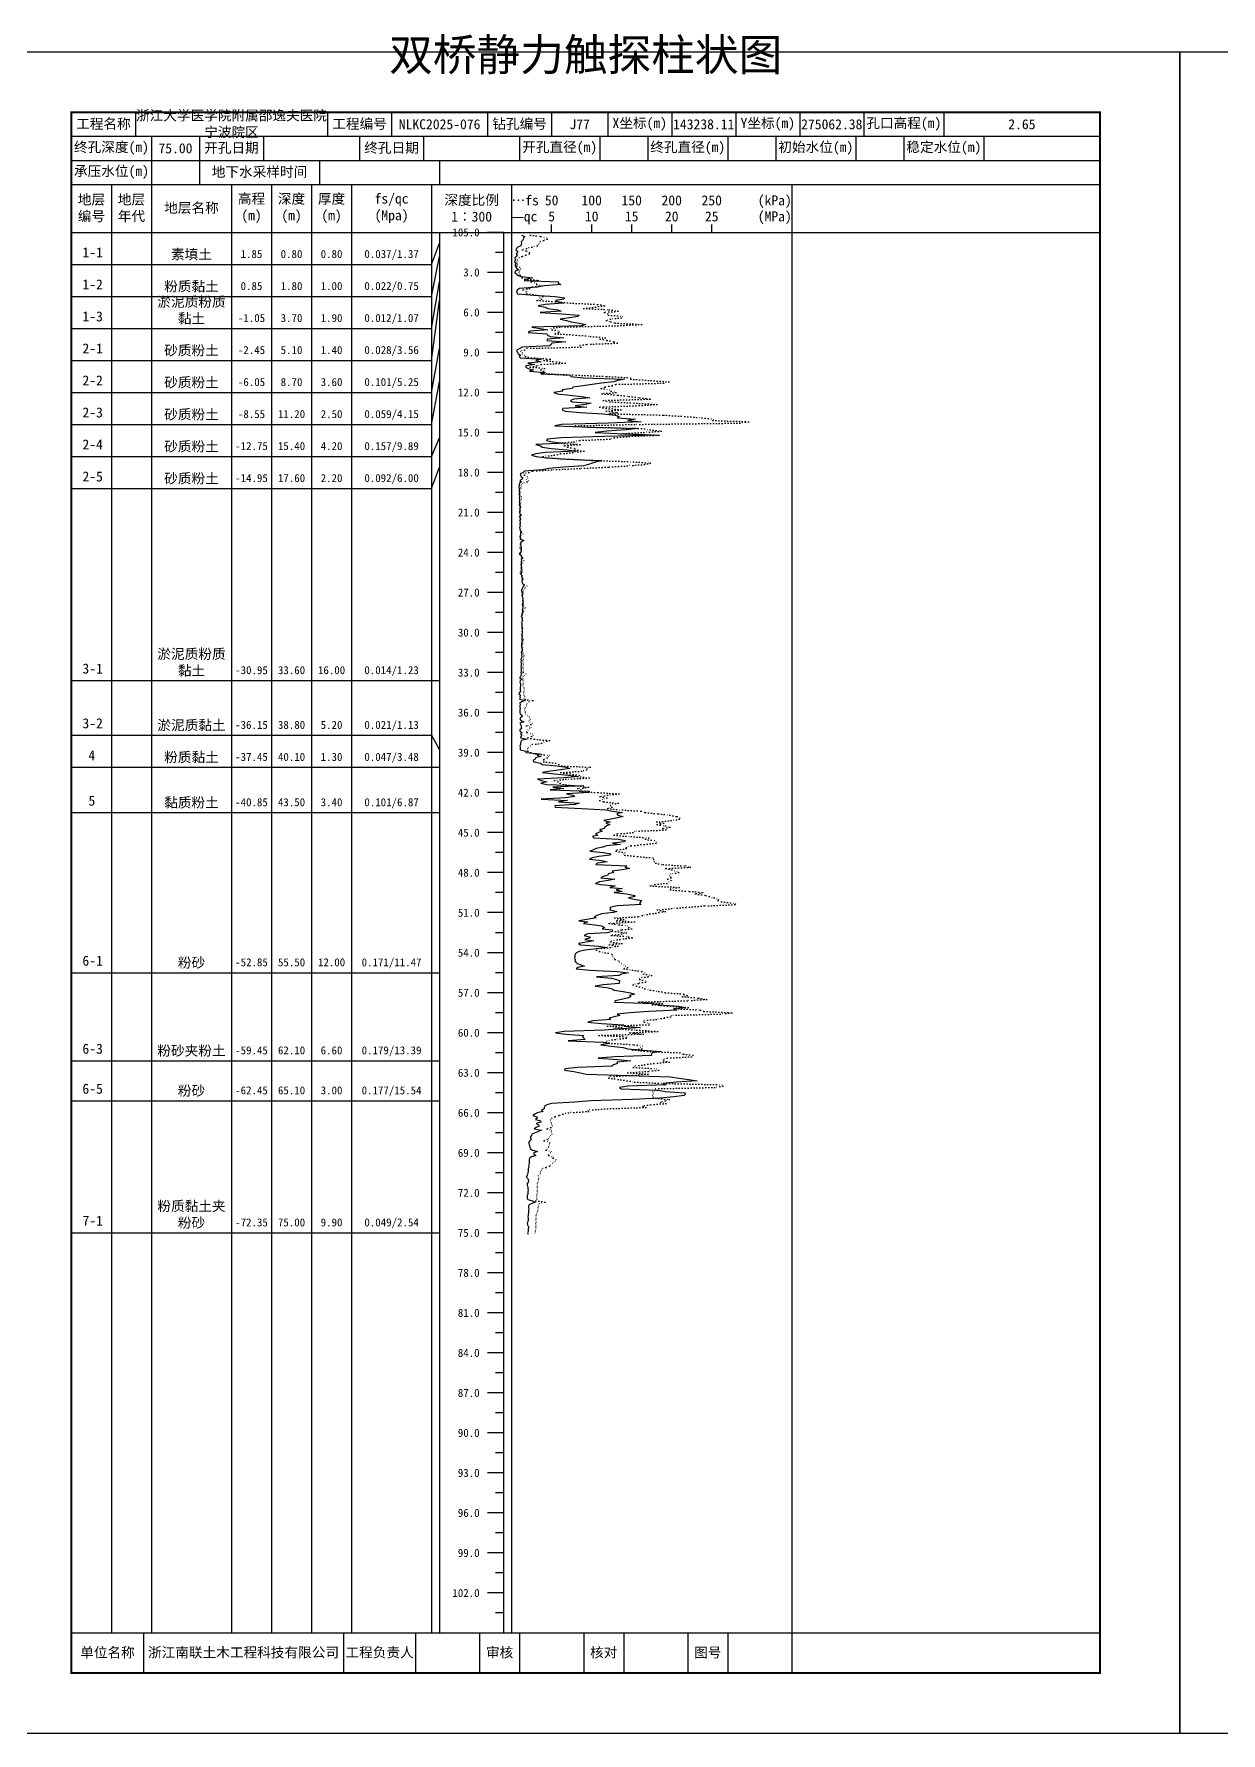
# Model space of a CAD drawing. Extents: x 297 to 65340, y 0 to 425.
# Drawn here: x 22879.6 to 23176.3, y 0 to 424.6 of the extents above; entities that cross this region are included whole.
import ezdxf
from ezdxf.enums import TextEntityAlignment as Align

# ---------------------------------------------------------------- set-up
doc = ezdxf.new("R2010")
doc.units = 0
doc.linetypes.add('DOT', pattern=[6.35, 0, -6.35])
doc.layers.add('FRAME', color=7, linetype='CONTINUOUS')
doc.layers.add('STRATUM', color=7, linetype='CONTINUOUS')
doc.styles.add('ST', font='')
doc.styles.get('ST').set_extended_font_data('SimSun')

msp = doc.modelspace()

# ---------------------------------------------------------------- linework, layer by layer
at = {"layer": 'FRAME', "color": 245, "linetype": 'Continuous'}
for points in [[(22869, 0), (23166, 0), (23166, 420), (22869, 420)], [(23166, 0), (23463, 0), (23463, 420), (23166, 420)]]:
    msp.add_lwpolyline(points, close=True, dxfattribs=at)
at = {"layer": 'FRAME', "linetype": 'Continuous', "const_width": 0.5}
msp.add_lwpolyline([(22889, 15), (23146, 15), (23146, 405), (22889, 405)], close=True, dxfattribs=at)
at = {"layer": 'FRAME', "color": 0, "linetype": 'Continuous'}
for points in [[(22905, 405), (22905, 399)], [(22953, 405), (22953, 399)], [(22969, 405), (22969, 399)], [(22993, 405), (22993, 399)], [(23009, 405), (23009, 399)], [(23023, 405), (23023, 399)], [(23039, 405), (23039, 399)], [(23055, 405), (23055, 399)], [(23071, 405), (23071, 399)], [(23087, 405), (23087, 399)], [(23107, 405), (23107, 399)], [(23146, 405), (23146, 399)], [(22889, 399), (23146, 399)], [(22909, 399), (22909, 393)], [(22921, 399), (22921, 393)], [(22937, 399), (22937, 393)], [(22961, 399), (22961, 393)], [(22977, 399), (22977, 393)], [(23001, 399), (23001, 393)], [(23021, 399), (23021, 393)], [(23033, 399), (23033, 393)], [(23053, 399), (23053, 393)], [(23065, 399), (23065, 393)], [(23085, 399), (23085, 393)], [(23097, 399), (23097, 393)], [(23117, 399), (23117, 393)], [(23146, 399), (23146, 393)], [(22889, 393), (23146, 393)], [(22909, 393), (22909, 387)], [(22921, 393), (22921, 387)], [(22951, 393), (22951, 387)], [(22981, 393), (22981, 387)], [(22889, 387), (23146, 387)], [(22899, 387), (22899, 25)], [(22909, 387), (22909, 25)], [(22929, 387), (22929, 25)], [(22939, 387), (22939, 25)], [(22949, 387), (22949, 25)], [(22959, 387), (22959, 25)], [(22979, 387), (22979, 25)], [(22999, 387), (22999, 25)], [(23069, 387), (23069, 25)], [(22889, 375), (23146, 375)], [(22981, 375), (22981, 25)], [(22997, 375), (22997, 25)], [(23009, 375), (23009, 377)], [(23019, 375), (23019, 377)], [(23029, 375), (23029, 377)], [(23039, 375), (23039, 377)], [(23049, 375), (23049, 377)], [(22889, 25), (23146, 25)], [(22907, 25), (22907, 15)], [(22957, 25), (22957, 15)], [(22975, 25), (22975, 15)], [(22991, 25), (22991, 15)], [(23001, 25), (23001, 15)], [(23017, 25), (23017, 15)], [(23027, 25), (23027, 15)], [(23043, 25), (23043, 15)], [(23053, 25), (23053, 15)], [(23069, 25), (23069, 15)]]:
    msp.add_lwpolyline(points, dxfattribs=at)
at = {"layer": 'STRATUM', "linetype": 'Continuous'}
for points in [[(22997, 375), (22993, 375)], [(23001.44, 374.33), (23002.32, 374), (23002, 373.67), (23001.9, 373.33), (23001.68, 373), (23001.38, 372.67), (23001.46, 372.33), (23001.36, 372), (23001.3, 371.67), (23000.58, 371.33), (23000.18, 371), (23000.04, 370.67), (23000.44, 370.33), (23000.5, 370), (23000.16, 369.67), (23000.34, 369.33), (23000.1, 369), (22999.76, 368.67), (22999.84, 368.33), (22999.88, 368), (22999.74, 367.67), (23000.1, 367.33), (22999.84, 367), (22999.84, 366.67), (23000.06, 366.33), (23000.3, 366), (23000.8, 365.67), (22999.92, 365.33), (22999.78, 365), (23000.18, 364.67), (23000.34, 364.33), (23001.34, 364), (23004.28, 363.67), (23002.74, 363.33), (23002.16, 363), (23010.68, 362.67), (23010.6, 362.33), (23011.3, 362), (23007.16, 361.67), (23005.46, 361.33), (23000.98, 361), (23000.44, 360.67), (23000.18, 360.33), (23000.3, 360), (23000.48, 359.67), (23004.58, 359.33), (23009.84, 359), (23012.18, 358.67), (23012.08, 358.33), (23009.98, 358), (23010.72, 357.67), (23011.92, 357.33), (23007.36, 357), (23005.66, 356.67), (23007.38, 356.33), (23008.02, 356), (23010.58, 355.67), (23011.38, 355.33), (23006.16, 355), (23011.46, 354.67), (23015.88, 354.33), (23015.52, 354), (23013.44, 353.67), (23011.16, 353.33), (23012.72, 353), (23013.84, 352.67), (23015.88, 352.33), (23017.52, 352), (23016.36, 351.67), (23004.08, 351.33), (23006.12, 351), (23008.02, 350.67), (23003.6, 350.33), (23003.12, 350), (23007.82, 349.67), (23007.92, 349.33), (23008.66, 349), (23012, 348.67), (23007.94, 348.33), (23007.8, 348), (23012.58, 347.67), (23009.06, 347.33), (23008.86, 347), (23008.46, 346.67), (23001.68, 346.33), (23001.08, 346), (23000.36, 345.67), (23000.22, 345.33), (23000.5, 345), (23000.62, 344.67), (23001.28, 344.33), (23000.88, 344), (23001.18, 343.67), (23006.58, 343.33), (23005.04, 343), (23006.4, 342.67), (23003.04, 342.33), (23004.82, 342), (23002.56, 341.67), (23002.54, 341.33), (23003.12, 341), (23004.46, 340.67), (23003.5, 340.33), (23007.34, 340), (23006.28, 339.67), (23013.66, 339.33), (23013.76, 339), (23016.9, 338.67), (23027.2, 338.33), (23025.56, 338), (23024.5, 337.67), (23021.44, 337.33), (23019.16, 337), (23016.76, 336.67), (23014.26, 336.33), (23014.1, 336), (23011.6, 335.67), (23011.8, 335.33), (23009.56, 335), (23010.48, 334.67), (23013.54, 334.33), (23016.44, 334), (23018.5, 333.67), (23014.56, 333.33), (23013.74, 333), (23014.12, 332.67), (23018.84, 332.33), (23017.46, 332), (23014.84, 331.67), (23017.82, 331.33), (23011.8, 331), (23011.62, 330.67), (23012.36, 330.33), (23016.1, 330), (23021.84, 329.67), (23024.84, 329.33), (23025.86, 329), (23025.48, 328.67), (23029.96, 328.33), (23028.04, 328), (23031.4, 327.67), (23023.2, 327.33), (23011.48, 327), (23009.76, 326.67), (23018.96, 326.33), (23030.42, 326), (23027.58, 325.67), (23022.78, 325.33), (23019.88, 325), (23027.32, 324.67), (23035.86, 324.33), (23022.02, 324), (23011.34, 323.67), (23008, 323.33), (23007.74, 323), (23009.24, 322.67), (23012, 322.33), (23005.06, 322), (23006.24, 321.67), (23006.6, 321.33), (23008.88, 321), (23012.9, 320.67), (23015.24, 320.33), (23007.4, 320), (23005.02, 319.67), (23003.94, 319.33), (23005.1, 319), (23007.82, 318.67), (23012.72, 318.33), (23021.5, 318), (23020.28, 317.67), (23019.08, 317.33), (23018.18, 317), (23016.92, 316.67), (23012.02, 316.33), (23008.26, 316), (23006.54, 315.67), (23002.22, 315.33), (23001.84, 315), (23001.12, 314.67), (23001.2, 314.33), (23001.34, 314), (23001.78, 313.67), (23001.62, 313.33), (23001.04, 313), (23001.5, 312.67), (23000.98, 312.33), (23000.86, 312), (23000.9, 311.67), (23000.8, 311.33), (23000.9, 311), (23000.84, 310.67), (23000.88, 310.33), (23001.02, 310), (23000.82, 309.67), (23000.98, 309.33), (23000.94, 309), (23000.88, 308.67), (23001, 308.33), (23000.98, 308), (23000.9, 307.67), (23001.02, 307.33), (23000.9, 307), (23001, 306.67), (23001.28, 306.33), (23000.94, 306), (23001.14, 305.67), (23000.98, 305.33), (23001, 305), (23001.02, 304.67), (23001.48, 304.33), (23000.92, 304), (23001.12, 303.67), (23001.2, 303.33), (23001, 303), (23001.1, 302.67), (23001.14, 302.33), (23001.08, 302), (23001.14, 301.67), (23000.94, 301.33), (23001.04, 301), (23001.08, 300.67), (23001.28, 300.33), (23001.2, 300), (23001.18, 299.67), (23001.1, 299.33), (23001.08, 299), (23001.1, 298.67), (23001.22, 298.33), (23002.04, 298), (23001.34, 297.67), (23001.2, 297.33), (23001.18, 297), (23001.26, 296.67), (23001.4, 296.33), (23001.38, 296), (23001.34, 295.67), (23001.34, 295.33), (23001.26, 295), (23000.9, 294.67), (23001.38, 294.33), (23001.34, 294), (23001.84, 293.67), (23001.36, 293.33), (23001.44, 293), (23001.42, 292.67), (23001.42, 292.33), (23001.38, 292), (23001.4, 291.67), (23001.44, 291.33), (23001.46, 291), (23001.48, 290.67), (23001.54, 290.33), (23001.48, 290), (23001.2, 289.67), (23001.58, 289.33), (23001.54, 289), (23001.54, 288.67), (23001.76, 288.33), (23001.62, 288), (23001.58, 287.67), (23001.68, 287.33), (23001.9, 287), (23002.1, 286.67), (23001.82, 286.33), (23001.62, 286), (23001.5, 285.67), (23001.48, 285.33), (23001.58, 285), (23001.7, 284.67), (23001.58, 284.33), (23001.66, 284), (23001.74, 283.67), (23001.78, 283.33), (23001.72, 283), (23001.78, 282.67), (23001.8, 282.33), (23001.66, 282), (23001.72, 281.67), (23001.82, 281.33), (23001.74, 281), (23001.66, 280.67), (23001.68, 280.33), (23001.7, 280), (23001.58, 279.67), (23001.52, 279.33), (23001.42, 279), (23001.66, 278.67), (23001.62, 278.33), (23001.64, 278), (23001.54, 277.67), (23001.48, 277.33), (23001.52, 277), (23001.54, 276.67), (23001.58, 276.33), (23001.68, 276), (23001.66, 275.67), (23001.54, 275.33), (23001.74, 275), (23001.54, 274.67), (23001.44, 274.33), (23001.64, 274), (23001.58, 273.67), (23001.58, 273.33), (23001.54, 273), (23001.6, 272.67), (23001.5, 272.33), (23001.44, 272), (23001.48, 271.67), (23001.46, 271.33), (23001.52, 271), (23001.72, 270.67), (23001.48, 270.33), (23001.4, 270), (23001.54, 269.67), (23001.5, 269.33), (23001.58, 269), (23001.44, 268.67), (23001.32, 268.33), (23001.34, 268), (23001.3, 267.67), (23001.4, 267.33), (23001.34, 267), (23001.36, 266.67), (23001.3, 266.33), (23001.34, 266), (23001.34, 265.67), (23001.34, 265.33), (23001.28, 265), (23001.36, 264.67), (23001.4, 264.33), (23001.18, 264), (23000.94, 263.67), (23001.66, 263.33), (23001.16, 263), (23001.08, 262.67), (23001.1, 262.33), (23001.18, 262), (23001.2, 261.67), (23001.14, 261.33), (23001.12, 261), (23001.14, 260.67), (23001.2, 260.33), (23000.94, 260), (23000.82, 259.67), (23001.2, 259.33), (23001.08, 259), (23001.12, 258.67), (23001, 258.33), (23002.36, 258), (23001.44, 257.67), (23001.08, 257.33), (23001.1, 257), (23001.02, 256.67), (23001.02, 256.33), (23001.12, 256), (23001.06, 255.67), (23001.04, 255.33), (23001.08, 255), (23001.12, 254.67), (23001.54, 254.33), (23001.66, 254), (23001.24, 253.67), (23001.08, 253.33), (23001.32, 253), (23002.04, 252.67), (23001.08, 252.33), (23001.18, 252), (23001.4, 251.67), (23001.4, 251.33), (23001.46, 251), (23001.02, 250.67), (23001.08, 250.33), (23001.62, 250), (23001.2, 249.67), (23001.56, 249.33), (23001.28, 249), (23001.22, 248.67), (23002.84, 248.33), (23001.46, 248), (23001.28, 247.67), (23001.22, 247.33), (23001.22, 247), (23001.08, 246.67), (23001.1, 246.33), (23001.1, 246), (23001.16, 245.67), (23002.56, 245.33), (23002.56, 245), (23006.16, 244.67), (23005.32, 244.33), (23006.28, 244), (23004.98, 243.67), (23004.84, 243.33), (23004.3, 243), (23004.54, 242.67), (23006.22, 242.33), (23006.72, 242), (23010.26, 241.67), (23012.64, 241.33), (23013.56, 241), (23011.2, 240.67), (23008.74, 240.33), (23006.72, 240), (23009.72, 239.67), (23013.2, 239.33), (23015.68, 239), (23012.02, 238.67), (23005.46, 238.33), (23006.42, 238), (23007.86, 237.67), (23006.28, 237.33), (23007.76, 237), (23017.08, 236.67), (23009.3, 236.33), (23012, 236), (23008.64, 235.67), (23018.36, 235.33), (23018.38, 235), (23012.72, 234.67), (23014.28, 234.33), (23014.78, 234), (23012.46, 233.67), (23006.38, 233.33), (23012.98, 233), (23010.68, 232.67), (23015.88, 232.33), (23014.82, 232), (23009.8, 231.67), (23009.84, 231.33), (23016.46, 231), (23022.58, 230.67), (23024.2, 230.33), (23026.66, 230), (23025.3, 229.67), (23025.54, 229.33), (23026.84, 229), (23025.42, 228.67), (23023.78, 228.33), (23022.02, 228), (23023.62, 227.67), (23022.56, 227.33), (23023.5, 227), (23022.76, 226.67), (23022.3, 226.33), (23022.04, 226), (23020.98, 225.67), (23021.62, 225.33), (23020.68, 225), (23019.98, 224.67), (23020.56, 224.33), (23019.22, 224), (23019.56, 223.67), (23025.72, 223.33), (23027.34, 223), (23027.16, 222.67), (23024.24, 222.33), (23026.22, 222), (23022.74, 221.67), (23021.76, 221.33), (23020.14, 221), (23019.48, 220.67), (23018.56, 220.33), (23021.84, 220), (23023.76, 219.67), (23023.62, 219.33), (23020.78, 219), (23019.08, 218.67), (23018.48, 218.33), (23021.54, 218), (23022.84, 217.67), (23020.4, 217.33), (23020.06, 217), (23027.82, 216.67), (23027.38, 216.33), (23028.44, 216), (23026.64, 215.67), (23024.14, 215.33), (23024.52, 215), (23023.12, 214.67), (23023.02, 214.33), (23021.86, 214), (23021.26, 213.67), (23024.8, 213.33), (23023.14, 213), (23020.94, 212.67), (23019.98, 212.33), (23021.28, 212), (23024.9, 211.67), (23023.56, 211.33), (23026.7, 211), (23025.16, 210.67), (23026.6, 210.33), (23024.64, 210), (23027.66, 209.67), (23029.76, 209.33), (23029.76, 209), (23028.24, 208.67), (23029.96, 208.33), (23031.56, 208), (23031.24, 207.67), (23030.94, 207.33), (23031.38, 207), (23025.4, 206.67), (23023.54, 206.33), (23023.7, 206), (23023.52, 205.67), (23025.26, 205.33), (23024.4, 205), (23021.5, 204.67), (23020.32, 204.33), (23019.58, 204), (23020.16, 203.67), (23017.78, 203.33), (23015.8, 203), (23017.92, 202.67), (23016.96, 202.33), (23019.78, 202), (23021.42, 201.67), (23022.24, 201.33), (23021.6, 201), (23024.08, 200.67), (23024.2, 200.33), (23022.86, 200), (23017.98, 199.67), (23017.14, 199.33), (23018.46, 199), (23018.64, 198.67), (23017.28, 198.33), (23019.56, 198), (23018.14, 197.67), (23015.68, 197.33), (23016.2, 197), (23020.8, 196.67), (23022.9, 196.33), (23020.22, 196), (23017.36, 195.67), (23015.76, 195.33), (23015.22, 195), (23014.86, 194.67), (23014.78, 194.33), (23014.76, 194), (23014.72, 193.67), (23014.84, 193.33), (23014.78, 193), (23015.04, 192.67), (23015.34, 192.33), (23016.3, 192), (23017.22, 191.67), (23015.5, 191.33), (23015.14, 191), (23018.54, 190.67), (23025.4, 190.33), (23028.22, 190), (23026.46, 189.67), (23025.82, 189.33), (23020.24, 189), (23023.96, 188.67), (23025.22, 188.33), (23026.02, 188), (23025.88, 187.67), (23025.9, 187.33), (23021.88, 187), (23019.84, 186.67), (23022.78, 186.33), (23024.14, 186), (23024.62, 185.67), (23026.9, 185.33), (23028.64, 185), (23029.7, 184.67), (23028.48, 184.33), (23028.78, 184), (23027.88, 183.67), (23026.48, 183.33), (23024.84, 183), (23024.74, 182.67), (23034.22, 182.33), (23035.92, 182), (23040.66, 181.67), (23042.42, 181.33), (23039.48, 181), (23040.28, 180.67), (23033.34, 180.33), (23028.52, 180), (23025.4, 179.67), (23026, 179.33), (23024.66, 179), (23023.36, 178.67), (23023.8, 178.33), (23019.28, 178), (23018.04, 177.67), (23021.44, 177.33), (23026.84, 177), (23027.16, 176.67), (23031.18, 176.33), (23026.6, 176), (23022.08, 175.67), (23012.16, 175.33), (23009.98, 175), (23012.5, 174.67), (23017.08, 174.33), (23016.7, 174), (23017, 173.67), (23017.36, 173.33), (23013.14, 173), (23021.88, 172.67), (23023.5, 172.33), (23021.32, 172), (23023.84, 171.67), (23026.9, 171.33), (23028.04, 171), (23031.7, 170.67), (23036.34, 170.33), (23034.2, 170), (23033.9, 169.67), (23033.94, 169.33), (23024.8, 169), (23020.66, 168.67), (23025.52, 168.33), (23028.82, 168), (23025.32, 167.67), (23025.44, 167.33), (23024.48, 167), (23024.06, 166.67), (23015.52, 166.33), (23012.28, 166), (23012.22, 165.67), (23014.56, 165.33), (23016.14, 165), (23017.64, 164.67), (23028.18, 164.33), (23038.66, 164), (23040.78, 163.67), (23043.3, 163.33), (23045.34, 163), (23040.2, 162.67), (23036.76, 162.33), (23037.5, 162), (23028.14, 161.67), (23025.92, 161.33), (23026.36, 161), (23035.54, 160.67), (23037.4, 160.33), (23042.18, 160), (23042.46, 159.67), (23042.12, 159.33), (23039.54, 159), (23036.08, 158.67), (23029.2, 158.33), (23018.78, 158), (23014.74, 157.67), (23008.96, 157.33), (23007.76, 157), (23007.18, 156.67), (23007.16, 156.33), (23007.14, 156), (23006.44, 155.67), (23006.86, 155.33), (23005.36, 155), (23004.8, 154.67), (23004.26, 154.33), (23005.28, 154), (23005.36, 153.67), (23004.98, 153.33), (23006.2, 153), (23006.26, 152.67), (23005.16, 152.33), (23005.72, 152), (23005.88, 151.67), (23005.1, 151.33), (23004.64, 151), (23006.48, 150.67), (23005.68, 150.33), (23004.84, 150), (23004.06, 149.67), (23003.96, 149.33), (23003.7, 149), (23003.74, 148.67), (23003.84, 148.33), (23003.58, 148), (23003.32, 147.67), (23003.3, 147.33), (23003.36, 147), (23003.54, 146.67), (23003.52, 146.33), (23003.72, 146), (23004.2, 145.67), (23005.5, 145.33), (23004.52, 145), (23004.54, 144.67), (23005.08, 144.33), (23003.96, 144), (23003.48, 143.67), (23003.36, 143.33), (23003.38, 143), (23003.42, 142.67), (23003.34, 142.33), (23003.26, 142), (23003.24, 141.67), (23003.26, 141.33), (23003.16, 141), (23003.16, 140.67), (23003.1, 140.33), (23003.02, 140), (23002.98, 139.67), (23002.92, 139.33), (23002.62, 139), (23002.98, 138.67), (23003.16, 138.33), (23003.2, 138), (23003.12, 137.67), (23002.86, 137.33), (23002.84, 137), (23002.98, 136.67), (23003.04, 136.33), (23003.06, 136), (23003.12, 135.67), (23003.04, 135.33), (23003.04, 135), (23003.08, 134.67), (23002.86, 134.33), (23002.84, 134), (23002.84, 133.67), (23003.08, 133.33), (23004.22, 133), (23004.84, 132.67), (23004.14, 132.33), (23003.3, 132), (23003.2, 131.67), (23003.22, 131.33), (23003.3, 131), (23003.18, 130.67), (23003.22, 130.33), (23003.22, 130), (23003.16, 129.67), (23003.1, 129.33), (23003.06, 129), (23003.14, 128.67), (23003.1, 128.33), (23003.14, 128), (23002.96, 127.67), (23002.92, 127.33), (23002.98, 127), (23003.16, 126.67), (23003.3, 126.33), (23003.14, 126), (23003.16, 125.67), (23003.14, 125.33), (23002.94, 125), (23003.14, 124.67)], [(22979, 367), (22981, 372.33)], [(22997, 370), (22995, 370)], [(22889, 367), (22899, 367)], [(22899, 367), (22909, 367)], [(22909, 367), (22929, 367)], [(22929, 367), (22939, 367)], [(22939, 367), (22949, 367)], [(22949, 367), (22959, 367)], [(22959, 367), (22979, 367)], [(22979, 359), (22981, 369)], [(22979, 351), (22981, 362.67)], [(22997, 365), (22993, 365)], [(22889, 359), (22899, 359)], [(22899, 359), (22909, 359)], [(22909, 359), (22929, 359)], [(22929, 359), (22939, 359)], [(22939, 359), (22949, 359)], [(22949, 359), (22959, 359)], [(22959, 359), (22979, 359)], [(22979, 343), (22981, 358)], [(22997, 360), (22995, 360)], [(22997, 355), (22993, 355)], [(22889, 351), (22899, 351)], [(22899, 351), (22909, 351)], [(22909, 351), (22929, 351)], [(22929, 351), (22939, 351)], [(22939, 351), (22949, 351)], [(22949, 351), (22959, 351)], [(22959, 351), (22979, 351)], [(22997, 350), (22995, 350)], [(22979, 335), (22981, 346)], [(22997, 345), (22993, 345)], [(22889, 343), (22899, 343)], [(22899, 343), (22909, 343)], [(22909, 343), (22929, 343)], [(22929, 343), (22939, 343)], [(22939, 343), (22949, 343)], [(22949, 343), (22959, 343)], [(22959, 343), (22979, 343)], [(22997, 340), (22995, 340)], [(22979, 327), (22981, 337.67)], [(22889, 335), (22899, 335)], [(22899, 335), (22909, 335)], [(22909, 335), (22929, 335)], [(22929, 335), (22939, 335)], [(22939, 335), (22949, 335)], [(22949, 335), (22959, 335)], [(22959, 335), (22979, 335)], [(22997, 335), (22993, 335)], [(22889, 327), (22899, 327)], [(22899, 327), (22909, 327)], [(22909, 327), (22929, 327)], [(22929, 327), (22939, 327)], [(22939, 327), (22949, 327)], [(22949, 327), (22959, 327)], [(22959, 327), (22979, 327)], [(22997, 330), (22995, 330)], [(22979, 319), (22981, 323.67)], [(22997, 325), (22993, 325)], [(22889, 319), (22899, 319)], [(22899, 319), (22909, 319)], [(22909, 319), (22929, 319)], [(22929, 319), (22939, 319)], [(22939, 319), (22949, 319)], [(22949, 319), (22959, 319)], [(22959, 319), (22979, 319)], [(22997, 320), (22995, 320)], [(22979, 311), (22981, 316.33)], [(22997, 315), (22993, 315)], [(22889, 311), (22899, 311)], [(22899, 311), (22909, 311)], [(22909, 311), (22929, 311)], [(22929, 311), (22939, 311)], [(22939, 311), (22949, 311)], [(22949, 311), (22959, 311)], [(22959, 311), (22979, 311)], [(22997, 310), (22995, 310)], [(22997, 305), (22993, 305)], [(22997, 300), (22995, 300)], [(22997, 295), (22993, 295)], [(22997, 290), (22995, 290)], [(22997, 285), (22993, 285)], [(22997, 280), (22995, 280)], [(22997, 275), (22993, 275)], [(22997, 270), (22995, 270)], [(22997, 265), (22993, 265)], [(22889, 263), (22899, 263)], [(22899, 263), (22909, 263)], [(22909, 263), (22929, 263)], [(22929, 263), (22939, 263)], [(22939, 263), (22949, 263)], [(22949, 263), (22959, 263)], [(22959, 263), (22979, 263)], [(22979, 263), (22981, 263)], [(22997, 260), (22995, 260)], [(22997, 255), (22993, 255)], [(22889, 249.33), (22899, 249.33)], [(22899, 249.33), (22909, 249.33)], [(22909, 249.33), (22929, 249.33)], [(22929, 249.33), (22939, 249.33)], [(22939, 249.33), (22949, 249.33)], [(22949, 249.33), (22959, 249.33)], [(22959, 249.33), (22979, 249.33)], [(22979, 249.33), (22981, 245.67)], [(22997, 250), (22995, 250)], [(22997, 245), (22993, 245)], [(22889, 241.33), (22899, 241.33)], [(22899, 241.33), (22909, 241.33)], [(22909, 241.33), (22929, 241.33)], [(22929, 241.33), (22939, 241.33)], [(22939, 241.33), (22949, 241.33)], [(22949, 241.33), (22959, 241.33)], [(22959, 241.33), (22979, 241.33)], [(22979, 241.33), (22981, 241.33)], [(22997, 240), (22995, 240)], [(22997, 235), (22993, 235)], [(22889, 230), (22899, 230)], [(22899, 230), (22909, 230)], [(22909, 230), (22929, 230)], [(22929, 230), (22939, 230)], [(22939, 230), (22949, 230)], [(22949, 230), (22959, 230)], [(22959, 230), (22979, 230)], [(22979, 230), (22981, 230)], [(22997, 230), (22995, 230)], [(22997, 225), (22993, 225)], [(22997, 220), (22995, 220)], [(22997, 215), (22993, 215)], [(22997, 210), (22995, 210)], [(22997, 205), (22993, 205)], [(22997, 200), (22995, 200)], [(22997, 195), (22993, 195)], [(22889, 190), (22899, 190)], [(22899, 190), (22909, 190)], [(22909, 190), (22929, 190)], [(22929, 190), (22939, 190)], [(22939, 190), (22949, 190)], [(22949, 190), (22959, 190)], [(22959, 190), (22979, 190)], [(22979, 190), (22981, 190)], [(22997, 190), (22995, 190)], [(22997, 185), (22993, 185)], [(22997, 180), (22995, 180)], [(22997, 175), (22993, 175)], [(22997, 170), (22995, 170)], [(22889, 168), (22899, 168)], [(22899, 168), (22909, 168)], [(22909, 168), (22929, 168)], [(22929, 168), (22939, 168)], [(22939, 168), (22949, 168)], [(22949, 168), (22959, 168)], [(22959, 168), (22979, 168)], [(22979, 168), (22981, 168)], [(22997, 165), (22993, 165)], [(22889, 158), (22899, 158)], [(22899, 158), (22909, 158)], [(22909, 158), (22929, 158)], [(22929, 158), (22939, 158)], [(22939, 158), (22949, 158)], [(22949, 158), (22959, 158)], [(22959, 158), (22979, 158)], [(22979, 158), (22981, 158)], [(22997, 160), (22995, 160)], [(22997, 155), (22993, 155)], [(22997, 150), (22995, 150)], [(22997, 145), (22993, 145)], [(22997, 140), (22995, 140)], [(22997, 135), (22993, 135)], [(22997, 130), (22995, 130)], [(22889, 125), (22899, 125)], [(22899, 125), (22909, 125)], [(22909, 125), (22929, 125)], [(22929, 125), (22939, 125)], [(22939, 125), (22949, 125)], [(22949, 125), (22959, 125)], [(22959, 125), (22979, 125)], [(22979, 125), (22981, 125)], [(22997, 125), (22993, 125)], [(22997, 120), (22995, 120)], [(22997, 115), (22993, 115)], [(22997, 110), (22995, 110)], [(22997, 105), (22993, 105)], [(22997, 100), (22995, 100)], [(22997, 95), (22993, 95)], [(22997, 90), (22995, 90)], [(22997, 85), (22993, 85)], [(22997, 80), (22995, 80)], [(22997, 75), (22993, 75)], [(22997, 70), (22995, 70)], [(22997, 65), (22993, 65)], [(22997, 60), (22995, 60)], [(22997, 55), (22993, 55)], [(22997, 50), (22995, 50)], [(22997, 45), (22993, 45)], [(22997, 40), (22995, 40)], [(22997, 35), (22993, 35)], [(22997, 30), (22995, 30)]]:
    msp.add_lwpolyline(points, dxfattribs=at)
at = {"layer": 'STRATUM', "linetype": 'DOT', "ltscale": 0.1}
msp.add_lwpolyline([(23003.7, 374.33), (23006.32, 374), (23007.7, 373.67), (23007.9, 373.33), (23007, 373), (23006.1, 372.67), (23005.84, 372.33), (23005.66, 372), (23005.38, 371.67), (23004.06, 371.33), (23002.68, 371), (23001.74, 370.67), (23002.72, 370.33), (23003.46, 370), (23003.34, 369.67), (23002.58, 369.33), (23001.54, 369), (23000.84, 368.67), (23000.42, 368.33), (23000.52, 368), (23000.36, 367.67), (23000.28, 367.33), (23000.4, 367), (23000.28, 366.67), (23000.98, 366.33), (23001.2, 366), (23001.16, 365.67), (23000.96, 365.33), (23000.78, 365), (23000.82, 364.67), (23001.14, 364.33), (23001.82, 364), (23001.6, 363.67), (23002.32, 363.33), (23005.66, 363), (23003.9, 362.67), (23005.14, 362.33), (23005.3, 362), (23006.54, 361.67), (23004.02, 361.33), (23003.48, 361), (23001.88, 360.67), (23002.74, 360.33), (23002.58, 360), (23002.8, 359.67), (23005.08, 359.33), (23006.8, 359), (23006.02, 358.67), (23006.44, 358.33), (23005.4, 358), (23010.02, 357.67), (23013.68, 357.33), (23020.54, 357), (23022.18, 356.67), (23019.94, 356.33), (23017.02, 356), (23023.38, 355.67), (23025.5, 355.33), (23022.18, 355), (23023.06, 354.67), (23023.24, 354.33), (23026.76, 354), (23026.38, 353.67), (23023.74, 353.33), (23022.68, 353), (23023.78, 352.67), (23024.92, 352.33), (23031.46, 352), (23025.56, 351.67), (23011, 351.33), (23008.8, 351), (23009.12, 350.67), (23010.94, 350.33), (23010.74, 350), (23009.86, 349.67), (23015.24, 349.33), (23018.74, 349), (23022.4, 348.67), (23021.14, 348.33), (23022.84, 348), (23024.64, 347.67), (23025.36, 347.33), (23017.62, 347), (23015.92, 346.67), (23016.28, 346.33), (23002.68, 346), (23002.22, 345.67), (23001.16, 345.33), (23001.66, 345), (23001.62, 344.67), (23002.2, 344.33), (23002.44, 344), (23003.96, 343.67), (23008.6, 343.33), (23007.14, 343), (23010.22, 342.67), (23012.36, 342.33), (23006.34, 342), (23005.22, 341.67), (23003.66, 341.33), (23007.22, 341), (23006.3, 340.67), (23007, 340.33), (23006.3, 340), (23008.34, 339.67), (23015.12, 339.33), (23022.76, 339), (23028.72, 338.67), (23028.76, 338.33), (23033.16, 338), (23038.26, 337.67), (23036.96, 337.33), (23024.94, 337), (23024.02, 336.67), (23022.3, 336.33), (23021.36, 336), (23023.42, 335.67), (23023.88, 335.33), (23025.02, 335), (23021.64, 334.67), (23025.64, 334.33), (23028.38, 334), (23031.06, 333.67), (23033.58, 333.33), (23021.98, 333), (23023.5, 332.67), (23029.52, 332.33), (23035.26, 332), (23030.04, 331.67), (23021.06, 331.33), (23022.64, 331), (23026.32, 330.67), (23022.7, 330.33), (23025.26, 330), (23023.42, 329.67), (23037, 329.33), (23042.3, 329), (23046.62, 328.67), (23049.52, 328.33), (23049.3, 328), (23058.18, 327.67), (23056.04, 327.33), (23029.72, 327), (23014.96, 326.67), (23018.14, 326.33), (23031.48, 326), (23033.62, 325.67), (23036.36, 325.33), (23032.06, 325), (23026.44, 324.67), (23035.82, 324.33), (23028.4, 324), (23024.64, 323.67), (23023.52, 323.33), (23015.98, 323), (23014.66, 322.67), (23010.74, 322.33), (23016.08, 322), (23012.2, 321.67), (23013.06, 321.33), (23014.8, 321), (23014.8, 320.67), (23017.04, 320.33), (23014.28, 320), (23011.18, 319.67), (23009.66, 319.33), (23006.9, 319), (23007.74, 318.67), (23013.28, 318.33), (23019.16, 318), (23029.44, 317.67), (23033.64, 317.33), (23032.18, 317), (23027.9, 316.67), (23023.08, 316.33), (23016.08, 316), (23008.96, 315.67), (23004.12, 315.33), (23003.3, 315), (23002.02, 314.67), (23002.24, 314.33), (23002.92, 314), (23003, 313.67), (23002.6, 313.33), (23003.24, 313), (23002.86, 312.67), (23001.78, 312.33), (23001.44, 312), (23001.36, 311.67), (23001.2, 311.33), (23001.32, 311), (23001.04, 310.67), (23000.98, 310.33), (23000.9, 310), (23001.04, 309.67), (23001.02, 309.33), (23001.34, 309), (23001.36, 308.67), (23001.46, 308.33), (23001.04, 308), (23001.36, 307.67), (23001.1, 307.33), (23001.16, 307), (23001.24, 306.67), (23001.2, 306.33), (23001.06, 306), (23001.14, 305.67), (23001.12, 305.33), (23001.06, 305), (23001.16, 304.67), (23001.16, 304.33), (23001.06, 304), (23001, 303.67), (23001.24, 303.33), (23001.18, 303), (23001.12, 302.67), (23001.04, 302.33), (23001.08, 302), (23001.28, 301.67), (23001, 301.33), (23001.02, 301), (23001.1, 300.67), (23001.44, 300.33), (23001.5, 300), (23001.86, 299.67), (23001.3, 299.33), (23001.24, 299), (23001.36, 298.67), (23001.2, 298.33), (23001.86, 298), (23001.5, 297.67), (23001.1, 297.33), (23001.16, 297), (23001.16, 296.67), (23001.02, 296.33), (23001.02, 296), (23001.18, 295.67), (23001.34, 295.33), (23001.12, 295), (23001.14, 294.67), (23001.42, 294.33), (23001.36, 294), (23001.52, 293.67), (23001.52, 293.33), (23002.08, 293), (23001.82, 292.67), (23001.66, 292.33), (23001.3, 292), (23001.26, 291.67), (23001.28, 291.33), (23001.28, 291), (23001.26, 290.67), (23001.28, 290.33), (23001.08, 290), (23001.42, 289.67), (23001.44, 289.33), (23001.48, 289), (23001.54, 288.67), (23001.54, 288.33), (23001.6, 288), (23001.54, 287.67), (23001.66, 287.33), (23002.08, 287), (23002.86, 286.67), (23002.44, 286.33), (23002.3, 286), (23001.96, 285.67), (23001.8, 285.33), (23001.78, 285), (23001.86, 284.67), (23001.8, 284.33), (23001.62, 284), (23001.76, 283.67), (23001.78, 283.33), (23001.9, 283), (23001.9, 282.67), (23001.9, 282.33), (23001.92, 282), (23001.98, 281.67), (23002.42, 281.33), (23002.4, 281), (23001.94, 280.67), (23002, 280.33), (23001.78, 280), (23001.74, 279.67), (23001.62, 279.33), (23001.6, 279), (23001.54, 278.67), (23001.58, 278.33), (23001.74, 278), (23001.6, 277.67), (23001.52, 277.33), (23001.54, 277), (23001.54, 276.67), (23001.62, 276.33), (23001.58, 276), (23001.6, 275.67), (23001.6, 275.33), (23001.6, 275), (23001.66, 274.67), (23001.62, 274.33), (23001.6, 274), (23001.78, 273.67), (23001.86, 273.33), (23001.84, 273), (23001.68, 272.67), (23001.68, 272.33), (23001.68, 272), (23001.58, 271.67), (23001.72, 271.33), (23001.68, 271), (23001.62, 270.67), (23001.64, 270.33), (23001.82, 270), (23001.88, 269.67), (23002.08, 269.33), (23002.08, 269), (23001.88, 268.67), (23001.9, 268.33), (23001.74, 268), (23001.8, 267.67), (23001.82, 267.33), (23001.9, 267), (23001.78, 266.67), (23001.82, 266.33), (23001.9, 266), (23001.92, 265.67), (23001.84, 265.33), (23001.86, 265), (23002.6, 264.67), (23002.22, 264.33), (23001.88, 264), (23001.84, 263.67), (23001.68, 263.33), (23001.82, 263), (23001.88, 262.67), (23001.88, 262.33), (23001.78, 262), (23001.76, 261.67), (23002.06, 261.33), (23002.08, 261), (23002.14, 260.67), (23002.04, 260.33), (23001.92, 260), (23002.08, 259.67), (23002.02, 259.33), (23002.24, 259), (23002.08, 258.67), (23002.34, 258.33), (23004.28, 258), (23003.3, 257.67), (23002.86, 257.33), (23002.76, 257), (23002.68, 256.67), (23002.42, 256.33), (23002.34, 256), (23002.24, 255.67), (23002.36, 255.33), (23002.4, 255), (23002.44, 254.67), (23002.96, 254.33), (23003.36, 254), (23003.48, 253.67), (23003.7, 253.33), (23003.28, 253), (23003.56, 252.67), (23004.18, 252.33), (23003.82, 252), (23002.74, 251.67), (23003.9, 251.33), (23003.58, 251), (23003.16, 250.67), (23002.72, 250.33), (23002.9, 250), (23004.14, 249.67), (23004.34, 249.33), (23003.94, 249), (23003.04, 248.67), (23004.7, 248.33), (23008.48, 248), (23007.04, 247.67), (23006.46, 247.33), (23004.1, 247), (23003.68, 246.67), (23003.14, 246.33), (23003, 246), (23002.8, 245.67), (23003.08, 245.33), (23003.74, 245), (23004.96, 244.67), (23008.54, 244.33), (23008.3, 244), (23007.9, 243.67), (23006.96, 243.33), (23006.94, 243), (23007.02, 242.67), (23009.96, 242.33), (23010.8, 242), (23011.58, 241.67), (23018.62, 241.33), (23017.78, 241), (23017.72, 240.67), (23016.46, 240.33), (23011.32, 240), (23013.64, 239.67), (23016.06, 239.33), (23015.5, 239), (23018.36, 238.67), (23012.58, 238.33), (23009.72, 238), (23010.64, 237.67), (23011.1, 237.33), (23011.92, 237), (23015.56, 236.67), (23018.22, 236.33), (23015.52, 236), (23016.54, 235.67), (23016, 235.33), (23020.64, 235), (23025.82, 234.67), (23022.96, 234.33), (23021.16, 234), (23022.82, 233.67), (23021.68, 233.33), (23021.04, 233), (23022.12, 232.67), (23025.66, 232.33), (23023.66, 232), (23023.7, 231.67), (23024.04, 231.33), (23023.02, 231), (23026.68, 230.67), (23031.4, 230.33), (23032.46, 230), (23035.68, 229.67), (23038.54, 229.33), (23040.32, 229), (23041.02, 228.67), (23040.9, 228.33), (23038.9, 228), (23035.32, 227.67), (23036.92, 227.33), (23035.38, 227), (23037.42, 226.67), (23038.54, 226.33), (23036.78, 226), (23037.5, 225.67), (23029.76, 225.33), (23029.32, 225), (23025.34, 224.67), (23024.64, 224.33), (23028.86, 224), (23033.24, 223.67), (23032.42, 223.33), (23034.66, 223), (23035.22, 222.67), (23035.04, 222.33), (23031.26, 222), (23028.82, 221.67), (23027.58, 221.33), (23027.64, 221), (23025.22, 220.67), (23025.14, 220.33), (23027.34, 220), (23026.94, 219.67), (23027.32, 219.33), (23030.54, 219), (23034.34, 218.67), (23034.42, 218.33), (23034.48, 218), (23034.62, 217.67), (23035, 217.33), (23036.88, 217), (23042.44, 216.67), (23043.64, 216.33), (23037.52, 216), (23039, 215.67), (23040.28, 215.33), (23040.66, 215), (23038.78, 214.67), (23038.34, 214.33), (23038.7, 214), (23038.76, 213.67), (23038.02, 213.33), (23039, 213), (23038.38, 212.67), (23037.8, 212.33), (23034.82, 212), (23033.68, 211.67), (23040.84, 211.33), (23038.72, 211), (23038.68, 210.67), (23043.52, 210.33), (23046.72, 210), (23044.98, 209.67), (23047.5, 209.33), (23048.34, 209), (23049.58, 208.67), (23050.72, 208.33), (23050.62, 208), (23051.48, 207.67), (23055, 207.33), (23054.78, 207), (23047.08, 206.67), (23042.54, 206.33), (23038.98, 206), (23035.48, 205.67), (23037.4, 205.33), (23035.78, 205), (23033.56, 204.67), (23031.6, 204.33), (23030.54, 204), (23024.8, 203.67), (23026.98, 203.33), (23025.28, 203), (23029.66, 202.67), (23023.36, 202.33), (23025.92, 202), (23027.9, 201.67), (23028.28, 201.33), (23028.94, 201), (23026.34, 200.67), (23024.98, 200.33), (23027.62, 200), (23026.44, 199.67), (23023.96, 199.33), (23028.16, 199), (23029.12, 198.67), (23026.06, 198.33), (23024.04, 198), (23023.82, 197.67), (23026.56, 197.33), (23023.48, 197), (23025.56, 196.67), (23023.66, 196.33), (23020.64, 196), (23020.2, 195.67), (23020.98, 195.33), (23022.4, 195), (23024.16, 194.67), (23024.14, 194.33), (23024.28, 194), (23024.66, 193.67), (23024.86, 193.33), (23025.76, 193), (23025.96, 192.67), (23026.46, 192.33), (23027.02, 192), (23027.34, 191.67), (23027.94, 191.33), (23027.08, 191), (23029.2, 190.67), (23031.56, 190.33), (23032.4, 190), (23031.96, 189.67), (23033.96, 189.33), (23033.04, 189), (23030.88, 188.67), (23031.02, 188.33), (23032.48, 188), (23032.44, 187.67), (23030.6, 187.33), (23029.36, 187), (23030.2, 186.67), (23031.68, 186.33), (23032.3, 186), (23033.7, 185.67), (23035.78, 185.33), (23037.48, 185), (23042, 184.67), (23042.86, 184.33), (23041.68, 184), (23045.74, 183.67), (23047.66, 183.33), (23042.84, 183), (23030.76, 182.67), (23036.64, 182.33), (23034.2, 182), (23037.98, 181.67), (23043.08, 181.33), (23039.92, 181), (23046.2, 180.67), (23047.12, 180.33), (23054, 180), (23051.1, 179.67), (23038.92, 179.33), (23038.68, 179), (23037.1, 178.67), (23035.14, 178.33), (23031.96, 178), (23032.18, 177.67), (23033.24, 177.33), (23033.24, 177), (23022.94, 176.67), (23026.46, 176.33), (23024.6, 176), (23030.3, 175.67), (23035.48, 175.33), (23028.52, 175), (23031.88, 174.67), (23020.9, 174.33), (23027.74, 174), (23027.58, 173.67), (23024.86, 173.33), (23022.8, 173), (23022.6, 172.67), (23024.06, 172.33), (23029.6, 172), (23031.78, 171.67), (23031.2, 171.33), (23031.52, 171), (23029.2, 170.67), (23032.94, 170.33), (23041.04, 170), (23042, 169.67), (23044.52, 169.33), (23043.94, 169), (23037.88, 168.67), (23037, 168.33), (23036.94, 168), (23038.38, 167.67), (23034.5, 167.33), (23032.22, 167), (23029.8, 166.67), (23029.48, 166.33), (23035.2, 166), (23035.66, 165.67), (23033.14, 165.33), (23028.06, 165), (23033.02, 164.67), (23028.98, 164.33), (23023.42, 164), (23023.28, 163.67), (23025.58, 163.33), (23027.86, 163), (23029.76, 162.67), (23036.96, 162.33), (23051.54, 162), (23051.76, 161.67), (23049.72, 161.33), (23034.86, 161), (23035.46, 160.67), (23034.22, 160.33), (23034.36, 160), (23034.36, 159.67), (23034.12, 159.33), (23034.42, 159), (23034.26, 158.67), (23038.38, 158.33), (23037.38, 158), (23036.26, 157.67), (23037.56, 157.33), (23033.7, 157), (23031.86, 156.67), (23032.52, 156.33), (23022.94, 156), (23018.02, 155.67), (23018.24, 155.33), (23013.22, 155), (23011.82, 154.67), (23010.78, 154.33), (23009.78, 154), (23009.02, 153.67), (23008.76, 153.33), (23008.64, 153), (23008.86, 152.67), (23008.88, 152.33), (23008.92, 152), (23009.24, 151.67), (23008.82, 151.33), (23007.84, 151), (23008.94, 150.67), (23008.8, 150.33), (23008.96, 150), (23009.08, 149.67), (23008.82, 149.33), (23008.42, 149), (23008.16, 148.67), (23008, 148.33), (23007.16, 148), (23008.46, 147.67), (23008.44, 147.33), (23008.38, 147), (23008.22, 146.67), (23008.22, 146.33), (23007.82, 146), (23007.6, 145.67), (23008.96, 145.33), (23008.76, 145), (23008.12, 144.67), (23008.28, 144.33), (23009.3, 144), (23009.36, 143.67), (23010.02, 143.33), (23010.04, 143), (23009.66, 142.67), (23009.18, 142.33), (23008.64, 142), (23008.48, 141.67), (23007.56, 141.33), (23006.6, 141), (23006.42, 140.67), (23006.26, 140.33), (23006.18, 140), (23006.12, 139.67), (23005.64, 139.33), (23005.7, 139), (23005.74, 138.67), (23005.66, 138.33), (23005.66, 138), (23005.48, 137.67), (23005.38, 137.33), (23005.4, 137), (23005.38, 136.67), (23005.4, 136.33), (23005.38, 136), (23005.4, 135.67), (23005.4, 135.33), (23005.38, 135), (23005.36, 134.67), (23005.26, 134.33), (23005.18, 134), (23005.3, 133.67), (23005.24, 133.33), (23005.06, 133), (23007.26, 132.67), (23005.98, 132.33), (23005.76, 132), (23005.66, 131.67), (23005.52, 131.33), (23005.54, 131), (23005.6, 130.67), (23005.42, 130.33), (23005.22, 130), (23005.14, 129.67), (23005.08, 129.33), (23005.08, 129), (23005.06, 128.67), (23005.04, 128.33), (23005.1, 128), (23005.04, 127.67), (23005, 127.33), (23005.04, 127), (23004.96, 126.67), (23005.06, 126.33), (23004.98, 126), (23004.92, 125.67), (23004.88, 125.33), (23004.82, 125), (23005.04, 124.67)], dxfattribs=at)

# ---------------------------------------------------------------- texts
at = {"layer": 'FRAME', "style": 'ST'}
msp.add_text('双桥静力触探柱状图', height=8, dxfattribs=at).set_placement((23017.5, 413), align=Align.BOTTOM_CENTER)
for s, p in [('…fs', (22999, 383)), ('—qc', (22999, 379))]:
    msp.add_text(s, height=2.5, dxfattribs=at).set_placement(p, align=Align.MIDDLE_LEFT)
for s, p in [('50', (23009, 383)), ('100', (23019, 383)), ('150', (23029, 383)), ('200', (23039, 383)), ('250', (23049, 383)), ('5', (23009, 379)), ('10', (23019, 379)), ('15', (23029, 379)), ('20', (23039, 379)), ('25', (23049, 379))]:
    msp.add_text(s, height=2.5, dxfattribs=at).set_placement(p, align=Align.MIDDLE_CENTER)
for s, p in [('(kPa)', (23069, 383)), ('(MPa)', (23069, 379))]:
    msp.add_text(s, height=2.5, dxfattribs=at).set_placement(p, align=Align.MIDDLE_RIGHT)
at = {"layer": 'FRAME', "char_height": 2.5, "attachment_point": 5, "style": 'ST'}
for s, insert, width in [('工程名称', (22897, 402), 16), ('浙江大学医学院附属邵逸夫医院宁波院区', (22929, 402), 48), ('工程编号', (22961, 402), 16), ('钻孔编号', (23001, 402), 16), ('X坐标(m)', (23031, 402), 16), ('Y坐标(m)', (23063, 402), 16), ('孔口高程(m)', (23097, 402), 20), ('NLKC2025-076', (22981, 402), 24), ('J77', (23016, 402), 14), ('143238.11', (23047, 402), 16), ('275062.38', (23079, 402), 16), ('2.65', (23126.5, 402), 39), ('终孔深度(m)', (22899, 396), 20), ('75.00', (22915, 396), 12), ('开孔日期', (22929, 396), 16), ('终孔日期', (22969, 396), 16), ('开孔直径(m)', (23011, 396), 20), ('终孔直径(m)', (23043, 396), 20), ('初始水位(m)', (23075, 396), 20), ('稳定水位(m)', (23107, 396), 20), ('承压水位(m)', (22899, 390), 20), ('地下水采样时间', (22936, 390), 30), ('地层编号', (22894, 381), 10), ('地层年代', (22904, 381), 10), ('地层名称', (22919, 381), 20), ('高程\\P(m)', (22934, 381), 10), ('深度\\P(m)', (22944, 381), 10), ('厚度\\P(m)', (22954, 381), 10), ('fs/qc\\P(Mpa)', (22969, 381), 20), ('深度比例\\P1∶300', (22989, 381), 20), ('单位名称', (22898, 20), 18), ('浙江南联土木工程科技有限公司', (22932, 20), 50), ('工程负责人', (22966, 20), 18), ('审核', (22996, 20), 10), ('核对', (23022, 20), 10), ('图号', (23048, 20), 10)]:
    msp.add_mtext(s, dxfattribs=dict(at, insert=insert, width=width))
at = {"layer": 'STRATUM', "style": 'ST'}
for s, p in [('105.0', (22991, 375)), ('3.0', (22991, 365)), ('6.0', (22991, 355)), ('9.0', (22991, 345)), ('12.0', (22991, 335)), ('15.0', (22991, 325)), ('18.0', (22991, 315)), ('21.0', (22991, 305)), ('24.0', (22991, 295)), ('27.0', (22991, 285)), ('30.0', (22991, 275)), ('33.0', (22991, 265)), ('36.0', (22991, 255)), ('39.0', (22991, 245)), ('42.0', (22991, 235)), ('45.0', (22991, 225)), ('48.0', (22991, 215)), ('51.0', (22991, 205)), ('54.0', (22991, 195)), ('57.0', (22991, 185)), ('60.0', (22991, 175)), ('63.0', (22991, 165)), ('66.0', (22991, 155)), ('69.0', (22991, 145)), ('72.0', (22991, 135)), ('75.0', (22991, 125)), ('78.0', (22991, 115)), ('81.0', (22991, 105)), ('84.0', (22991, 95)), ('87.0', (22991, 85)), ('90.0', (22991, 75)), ('93.0', (22991, 65)), ('96.0', (22991, 55)), ('99.0', (22991, 45)), ('102.0', (22991, 35))]:
    msp.add_text(s, height=2, dxfattribs=at).set_placement(p, align=Align.MIDDLE_RIGHT)
for s, p in [('1-1', (22891.75, 370)), ('1-2', (22891.75, 362)), ('1-3', (22891.75, 354)), ('2-1', (22891.75, 346)), ('2-2', (22891.75, 338)), ('2-3', (22891.75, 330)), ('2-4', (22891.75, 322)), ('2-5', (22891.75, 314)), ('3-1', (22891.75, 266)), ('3-2', (22891.75, 252.33)), ('4', (22893.25, 244.33)), ('5', (22893.25, 233)), ('6-1', (22891.75, 193)), ('6-3', (22891.75, 171)), ('6-5', (22891.75, 161)), ('7-1', (22891.75, 128))]:
    msp.add_text(s, height=2.5, dxfattribs=at).set_placement(p, align=Align.MIDDLE_LEFT)
for s, p in [('1.85', (22934, 368)), ('0.80', (22944, 368)), ('0.80', (22954, 368)), ('0.037/1.37', (22969, 368)), ('0.85', (22934, 360)), ('1.80', (22944, 360)), ('1.00', (22954, 360)), ('0.022/0.75', (22969, 360)), ('-1.05', (22934, 352)), ('3.70', (22944, 352)), ('1.90', (22954, 352)), ('0.012/1.07', (22969, 352)), ('-2.45', (22934, 344)), ('5.10', (22944, 344)), ('1.40', (22954, 344)), ('0.028/3.56', (22969, 344)), ('-6.05', (22934, 336)), ('8.70', (22944, 336)), ('3.60', (22954, 336)), ('0.101/5.25', (22969, 336)), ('-8.55', (22934, 328)), ('11.20', (22944, 328)), ('2.50', (22954, 328)), ('0.059/4.15', (22969, 328)), ('0.157/9.89', (22969, 320)), ('-12.75', (22934, 320)), ('15.40', (22944, 320)), ('4.20', (22954, 320)), ('-14.95', (22934, 312)), ('17.60', (22944, 312)), ('2.20', (22954, 312)), ('0.092/6.00', (22969, 312)), ('-30.95', (22934, 264)), ('33.60', (22944, 264)), ('16.00', (22954, 264)), ('0.014/1.23', (22969, 264)), ('-36.15', (22934, 250.33)), ('38.80', (22944, 250.33)), ('5.20', (22954, 250.33)), ('0.021/1.13', (22969, 250.33)), ('-37.45', (22934, 242.33)), ('40.10', (22944, 242.33)), ('1.30', (22954, 242.33)), ('0.047/3.48', (22969, 242.33)), ('-40.85', (22934, 231)), ('43.50', (22944, 231)), ('3.40', (22954, 231)), ('0.101/6.87', (22969, 231)), ('-52.85', (22934, 191)), ('55.50', (22944, 191)), ('12.00', (22954, 191)), ('0.171/11.47', (22969, 191)), ('-59.45', (22934, 169)), ('62.10', (22944, 169)), ('6.60', (22954, 169)), ('0.179/13.39', (22969, 169)), ('-62.45', (22934, 159)), ('65.10', (22944, 159)), ('3.00', (22954, 159)), ('0.177/15.54', (22969, 159)), ('-72.35', (22934, 126)), ('75.00', (22944, 126)), ('9.90', (22954, 126)), ('0.049/2.54', (22969, 126))]:
    msp.add_text(s, height=2, dxfattribs=at).set_placement(p, align=Align.BOTTOM_CENTER)
at = {"layer": 'STRATUM', "char_height": 2.5, "width": 20, "attachment_point": 8, "style": 'ST'}
for s, insert in [('素填土', (22919, 368)), ('粉质黏土', (22919, 360)), ('淤泥质粉质黏土', (22919, 352)), ('砂质粉土', (22919, 344)), ('砂质粉土', (22919, 336)), ('砂质粉土', (22919, 328)), ('砂质粉土', (22919, 320)), ('砂质粉土', (22919, 312)), ('淤泥质粉质黏土', (22919, 264)), ('淤泥质黏土', (22919, 250.33)), ('粉质黏土', (22919, 242.33)), ('黏质粉土', (22919, 231)), ('粉砂', (22919, 191)), ('粉砂夹粉土', (22919, 169)), ('粉砂', (22919, 159)), ('粉质黏土夹粉砂', (22919, 126))]:
    msp.add_mtext(s, dxfattribs=dict(at, insert=insert))

doc.saveas('drawing.dxf')
